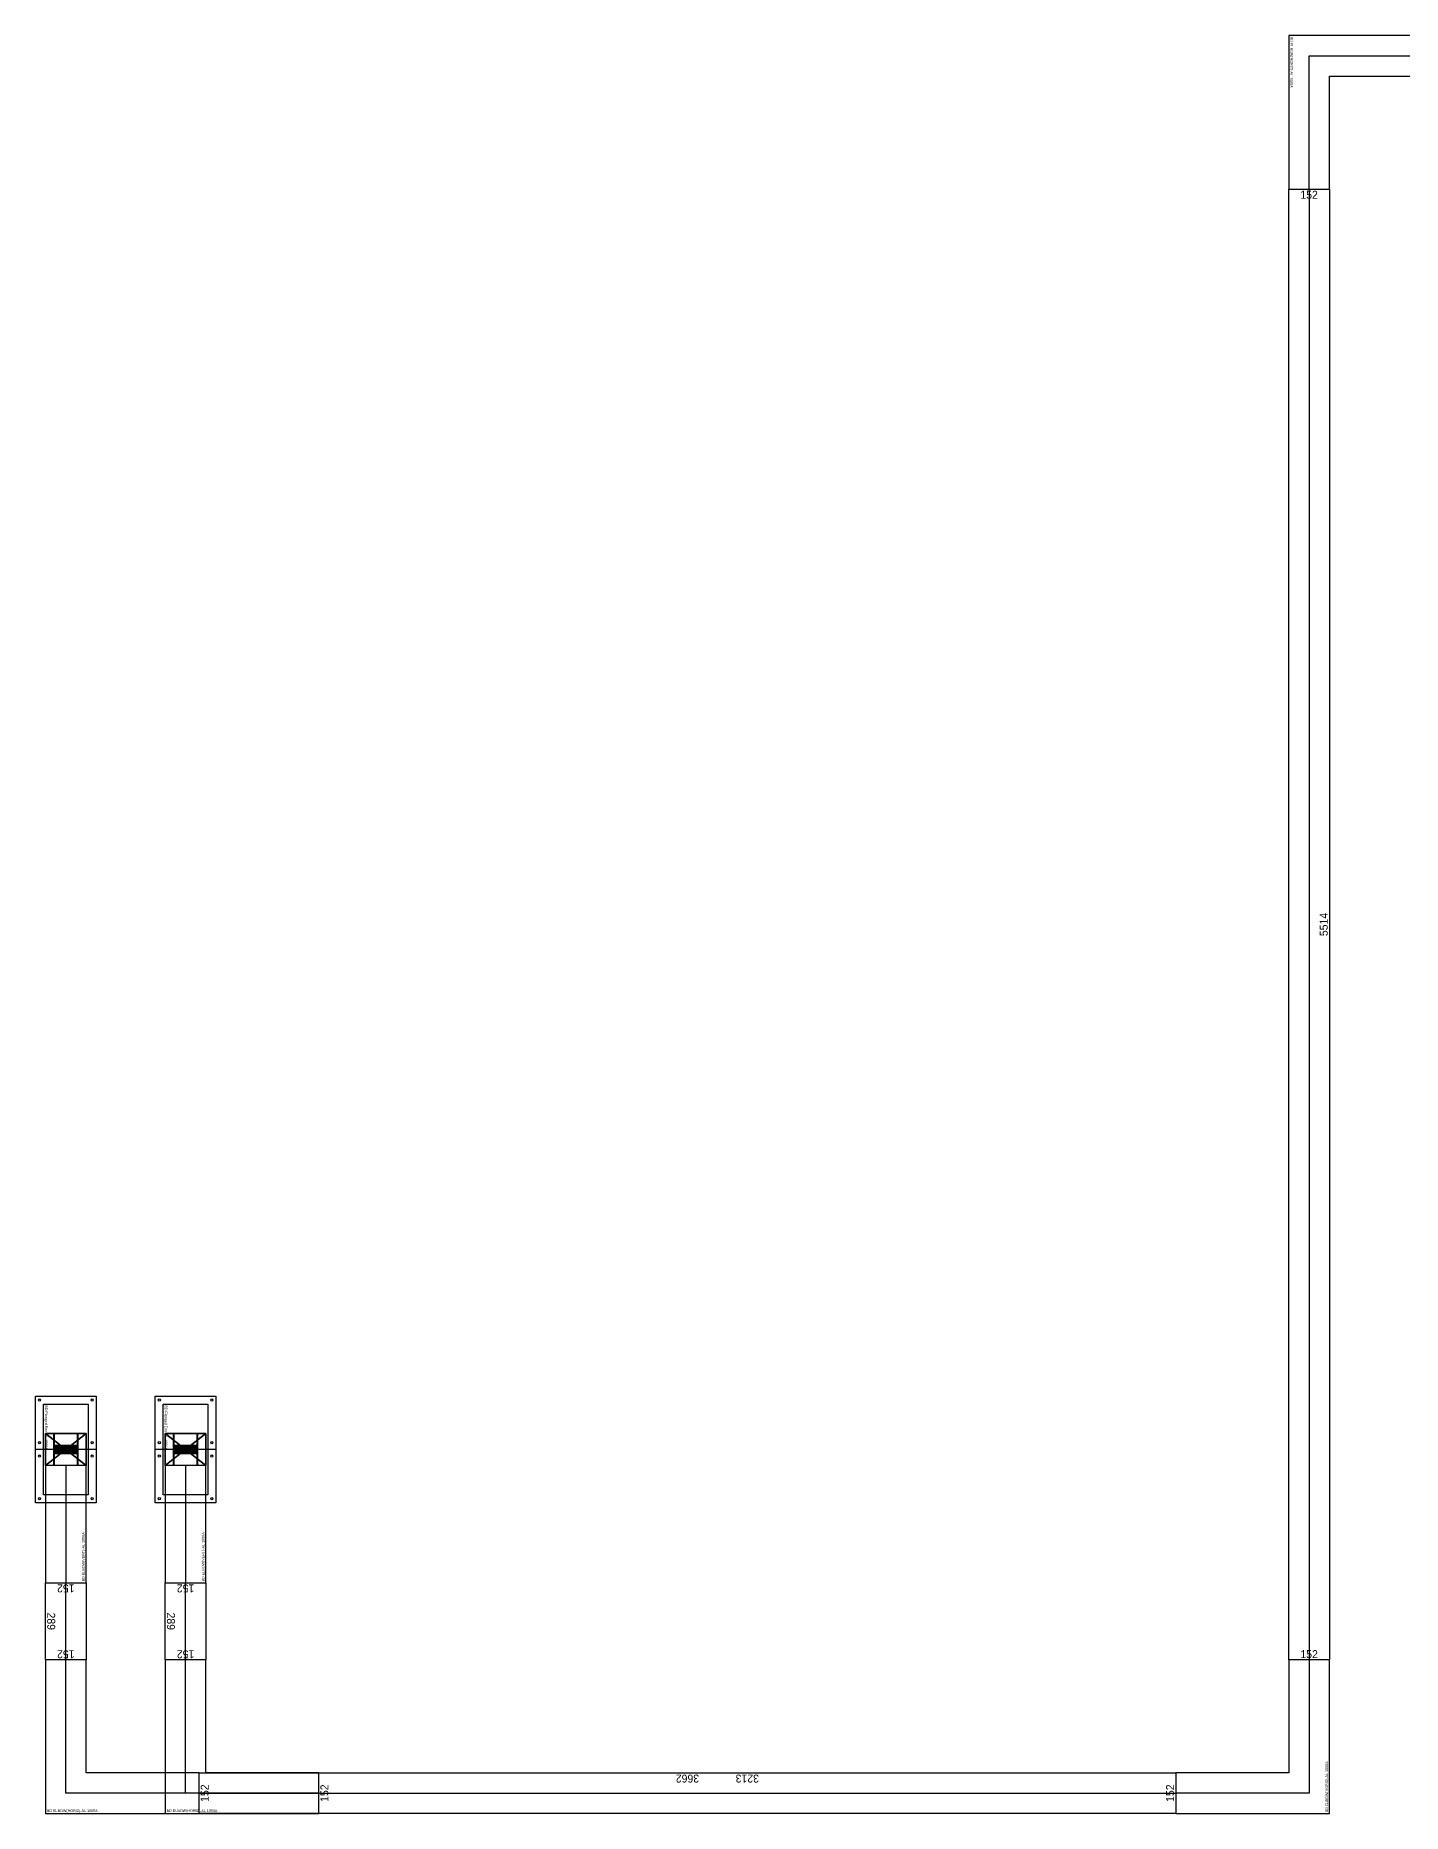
# Model space of a CAD drawing. Header units: millimetres. Extents: x 84228 to 374549, y -351975 to 847575.
# Drawn here: x 96278 to 101404, y 491940 to 498606 of the extents above; entities that cross this region are included whole.
import ezdxf
from ezdxf.enums import TextEntityAlignment as Align

# ---------------------------------------------------------------- set-up
doc = ezdxf.new("R2010")
doc.units = ezdxf.units.MM
doc.header["$LTSCALE"] = 150
doc.layers.get('Defpoints').update_dxf_attribs({"color": 150})
doc.layers.add('-----27 Bus Duct_HV_IT BACK UP A', color=7, linetype='Continuous')
doc.layers.add('-----27 Bus Duct_HV_IT BACK UP B', color=3, linetype='Continuous')
doc.styles.add('ELEC', font='Dotum.ttf')
doc.styles.get("Standard").update_dxf_attribs({"font": 'Dotum.ttf'})
doc.dimstyles.new('전기통신참고용-치수', dxfattribs={"dimscale": 15, "dimtxt": 2, "dimasz": 0, "dimexe": 0, "dimexo": 0, "dimgap": 0.4, "dimtad": 4, "dimdec": 0, "dimzin": 0, "dimdsep": 46, "dimtxsty": 'Standard', "dimblk": 'NONE', "dimcen": 0, "dimse1": 1, "dimse2": 1, "dimsd1": 1, "dimsd2": 1, "dimclrd": 8, "dimclre": 8, "dimclrt": 8, "dimadec": 0, "dimazin": 0, "dimtfac": 1, "dimtdec": 0, "dimtix": 1, "dimtmove": 2, "dimatfit": 0, "dimldrblk": 'NONE', "dimfxl": 2, "dimtolj": 1, "dimtzin": 0, "dimarcsym": 0})

# ---------------------------------------------------------------- blocks, each defined once
blk = doc.blocks.new('*D159')
at = {"layer": 'Defpoints', "color": 0, "transparency": 16777216}
for p in [(0, 1129), (152, 1129), (152, 1129)]:
    blk.add_point(p, dxfattribs=at)
at = {"color": 0, "transparency": 16777216, "insert": (76, 1108), "char_height": 30, "attachment_point": 5}
blk.add_mtext('\\A1;{\\C0;152}', dxfattribs=at)
blk = doc.blocks.new('_None')
blk = doc.blocks.new('*D160')
at = {"layer": 'Defpoints', "color": 0, "transparency": 16777216}
for p in [(152, 1129), (152, 1129), (152, 840)]:
    blk.add_point(p, dxfattribs=at)
at = {"color": 0, "transparency": 16777216, "insert": (131, 984.5), "char_height": 30, "attachment_point": 5, "rotation": 90}
blk.add_mtext('\\A1;{\\C0;289}', dxfattribs=at)
blk = doc.blocks.new('*D161')
at = {"layer": 'Defpoints', "color": 0, "transparency": 16777216}
for p in [(0, 840), (152, 840), (152, 840)]:
    blk.add_point(p, dxfattribs=at)
at = {"color": 0, "transparency": 16777216, "insert": (76, 861), "char_height": 30, "attachment_point": 5}
blk.add_mtext('\\A1;{\\C0;152}', dxfattribs=at)
blk = doc.blocks.new('*U67')
at = {"color": 1}
for p, q in [((340, 76), (220, -76)), ((220, 76), (340, -76))]:
    blk.add_line(p, q, dxfattribs=at)
at = {"color": 0}
blk.add_lwpolyline([(-220, -76), (220, -76), (220, 76), (-220, 76)], close=True, dxfattribs=at)
blk.add_lwpolyline([(220, -76), (340, -76), (340, 76), (220, 76)], dxfattribs=at)
at = {"color": 1}
for points in [[(220, -46, -0.4142136), (222, -44), (262.8, -44, 0.4142136), (263.8, -43), (263.8, 43, 0.4142136), (262.8, 44), (222, 44, -0.4142136), (220, 46), (220, 76, -0.4142136), (221, 75), (221, 46, 0.4142136), (222, 45), (338, 45, 0.4142136), (339, 46), (339, 75, -0.4142136), (340, 76), (340, 46, -0.4142136), (338, 44), (297.2, 44, 0.4142136), (296.2, 43), (296.2, -43, 0.4142136), (297.2, -44), (338, -44, -0.4142136), (340, -46), (340, -76, -0.4142136), (339, -75), (339, -46, 0.4142136), (338, -45), (222, -45, 0.4142136), (221, -46), (221, -75, -0.4142136), (220, -76), (220, -76), (220, -76), (220, -76)], [(264.8, -43), (264.8, 43, -0.4142136), (265.8, 44), (294.2, 44, -0.4142136), (295.2, 43), (295.2, -43, -0.4142136), (294.2, -44), (265.8, -44, -0.4142136)], [(265.8, -42), (265.8, 42, -0.4142136), (266.8, 43), (271.15, 43, -0.4142136), (272.15, 42), (272.15, -42, -0.4142136), (271.15, -43), (266.8, -43, -0.4142136)], [(273.15, -42), (273.15, 42, -0.4142136), (274.15, 43), (278.5, 43, -0.4142136), (279.5, 42), (279.5, -42, -0.4142136), (278.5, -43), (274.15, -43, -0.4142136)], [(280.5, -42), (280.5, 42, -0.4142136), (281.5, 43), (285.85, 43, -0.4142136), (286.85, 42), (286.85, -42, -0.4142136), (285.85, -43), (281.5, -43, -0.4142136)], [(287.85, -42), (287.85, 42, -0.4142136), (288.85, 43), (293.2, 43, -0.4142136), (294.2, 42), (294.2, -42, -0.4142136), (293.2, -43), (288.85, -43, -0.4142136)]]:
    blk.add_lwpolyline(points, format="xyb", close=True, dxfattribs=at)
blk.add_lwpolyline([(220, 0), (-220, 0)], dxfattribs=at)
at = {"color": 0, "style": 'ELEC'}
blk.add_text('BD ELBOW(VERT)-AL 1000A', height=10, dxfattribs=at).set_placement((-215, -66), align=Align.MIDDLE_LEFT)
blk = doc.blocks.new('*U68')
at = {"color": 0}
blk.add_lwpolyline([(-76, -76), (500, -76), (500, 76), (76, 76), (76, 500), (-76, 500)], close=True, dxfattribs=at)
at = {"color": 1}
blk.add_lwpolyline([(500, 0), (0, 0), (0, 500)], dxfattribs=at)
at = {"color": 0, "style": 'ELEC'}
blk.add_text('BD ELBOW(HORIZ)-AL 1000A', height=10, dxfattribs=at).set_placement((-71, -66), align=Align.MIDDLE_LEFT)
blk = doc.blocks.new('*D163')
at = {"layer": 'Defpoints', "color": 0, "transparency": 16777216}
for p in [(0, 1264), (152, 1264), (152, 1264)]:
    blk.add_point(p, dxfattribs=at)
at = {"color": 0, "transparency": 16777216, "insert": (76, 1243), "char_height": 30, "attachment_point": 5}
blk.add_mtext('\\A1;{\\C0;152}', dxfattribs=at)
blk = doc.blocks.new('*D164')
at = {"layer": 'Defpoints', "color": 0, "transparency": 16777216}
for p in [(152, 1264), (152, 1264), (152, -2398)]:
    blk.add_point(p, dxfattribs=at)
at = {"color": 0, "transparency": 16777216, "insert": (131, -567), "char_height": 30, "attachment_point": 5, "rotation": 90}
blk.add_mtext('\\A1;{\\C0;3662}', dxfattribs=at)
blk = doc.blocks.new('*D165')
at = {"layer": 'Defpoints', "color": 0, "transparency": 16777216}
for p in [(0, -2398), (152, -2398), (152, -2398)]:
    blk.add_point(p, dxfattribs=at)
at = {"color": 0, "transparency": 16777216, "insert": (76, -2377), "char_height": 30, "attachment_point": 5}
blk.add_mtext('\\A1;{\\C0;152}', dxfattribs=at)
blk = doc.blocks.new('*D365')
at = {"layer": 'Defpoints', "color": 0, "transparency": 16777216}
for p in [(0, 2703), (152, 2703), (152, 2703)]:
    blk.add_point(p, dxfattribs=at)
at = {"color": 0, "transparency": 16777216, "insert": (76, 2682), "char_height": 30, "attachment_point": 5}
blk.add_mtext('\\A1;{\\C0;152}', dxfattribs=at)
blk = doc.blocks.new('*D366')
at = {"layer": 'Defpoints', "color": 0, "transparency": 16777216}
for p in [(152, 2703), (152, 2703), (152, -2811)]:
    blk.add_point(p, dxfattribs=at)
at = {"color": 0, "transparency": 16777216, "insert": (131, -54), "char_height": 30, "attachment_point": 5, "rotation": 90}
blk.add_mtext('\\A1;{\\C0;5514}', dxfattribs=at)
blk = doc.blocks.new('*D367')
at = {"layer": 'Defpoints', "color": 0, "transparency": 16777216}
for p in [(0, -2811), (152, -2811), (152, -2811)]:
    blk.add_point(p, dxfattribs=at)
at = {"color": 0, "transparency": 16777216, "insert": (76, -2790), "char_height": 30, "attachment_point": 5}
blk.add_mtext('\\A1;{\\C0;152}', dxfattribs=at)
blk = doc.blocks.new('*U66')
at = {"color": 1}
for p, q in [((60, 76), (-60, -76)), ((-60, 76), (60, -76))]:
    blk.add_line(p, q, dxfattribs=at)
at = {"color": 0}
blk.add_line((0, 113.5), (0, -113.5), dxfattribs=at)
for points in [[(200, -113.5), (-200, -113.5), (-200, 113.5), (200, 113.5)], [(170, -83.5), (-170, -83.5), (-170, 83.5), (170, 83.5)]]:
    blk.add_lwpolyline(points, close=True, dxfattribs=at)
at = {"color": 1}
blk.add_lwpolyline([(60, -76), (-60, -76), (-60, 76), (60, 76)], close=True, dxfattribs=at)
for points in [[(-60, -46, -0.4142136), (-58, -44), (-17.2, -44, 0.4142136), (-16.2, -43), (-16.2, 43, 0.4142136), (-17.2, 44), (-58, 44, -0.4142136), (-60, 46), (-60, 76, -0.4142136), (-59, 75), (-59, 46, 0.4142136), (-58, 45), (58, 45, 0.4142136), (59, 46), (59, 75, -0.4142136), (60, 76), (60, 46, -0.4142136), (58, 44), (17.2, 44, 0.4142136), (16.2, 43), (16.2, -43, 0.4142136), (17.2, -44), (58, -44, -0.4142136), (60, -46), (60, -76, -0.4142136), (59, -75), (59, -46, 0.4142136), (58, -45), (-58, -45, 0.4142136), (-59, -46), (-59, -75, -0.4142136), (-60, -76), (-60, -76), (-60, -76), (-60, -76)], [(-15.2, -43), (-15.2, 43, -0.4142136), (-14.2, 44), (14.2, 44, -0.4142136), (15.2, 43), (15.2, -43, -0.4142136), (14.2, -44), (-14.2, -44, -0.4142136)], [(-14.2, -42), (-14.2, 42, -0.4142136), (-13.2, 43), (-8.85, 43, -0.4142136), (-7.85, 42), (-7.85, -42, -0.4142136), (-8.85, -43), (-13.2, -43, -0.4142136)], [(-6.85, -42), (-6.85, 42, -0.4142136), (-5.85, 43), (-1.5, 43, -0.4142136), (-0.5, 42), (-0.5, -42, -0.4142136), (-1.5, -43), (-5.85, -43, -0.4142136)], [(0.5, -42), (0.5, 42, -0.4142136), (1.5, 43), (5.85, 43, -0.4142136), (6.85, 42), (6.85, -42, -0.4142136), (5.85, -43), (1.5, -43, -0.4142136)], [(7.85, -42), (7.85, 42, -0.4142136), (8.85, 43), (13.2, 43, -0.4142136), (14.2, 42), (14.2, -42, -0.4142136), (13.2, -43), (8.85, -43, -0.4142136)]]:
    blk.add_lwpolyline(points, format="xyb", close=True, dxfattribs=at)
at = {"color": 0}
for centre in [(-185, 98.5), (-25, 98.5), (25, 98.5), (185, 98.5), (-185, -98.5), (-25, -98.5), (25, -98.5), (185, -98.5)]:
    blk.add_circle(centre, 4, dxfattribs=at)
at = {"color": 0, "style": 'ELEC'}
blk.add_text('BD Flanged End-AL 1000A', height=10, dxfattribs=at).set_placement((-165, -73.5), align=Align.MIDDLE_LEFT)
blk = doc.blocks.new('*D263')
at = {"layer": 'Defpoints', "color": 0, "transparency": 16777216}
for p in [(0, 1129), (152, 1129), (152, 1129)]:
    blk.add_point(p, dxfattribs=at)
at = {"color": 0, "transparency": 16777216, "insert": (76, 1108), "char_height": 30, "attachment_point": 5}
blk.add_mtext('\\A1;{\\C0;152}', dxfattribs=at)
blk = doc.blocks.new('*D264')
at = {"layer": 'Defpoints', "color": 0, "transparency": 16777216}
for p in [(152, 1129), (152, 1129), (152, 840)]:
    blk.add_point(p, dxfattribs=at)
at = {"color": 0, "transparency": 16777216, "insert": (131, 984.5), "char_height": 30, "attachment_point": 5, "rotation": 90}
blk.add_mtext('\\A1;{\\C0;289}', dxfattribs=at)
blk = doc.blocks.new('*D265')
at = {"layer": 'Defpoints', "color": 0, "transparency": 16777216}
for p in [(0, 840), (152, 840), (152, 840)]:
    blk.add_point(p, dxfattribs=at)
at = {"color": 0, "transparency": 16777216, "insert": (76, 861), "char_height": 30, "attachment_point": 5}
blk.add_mtext('\\A1;{\\C0;152}', dxfattribs=at)
blk = doc.blocks.new('*D126')
at = {"layer": 'Defpoints', "color": 0, "transparency": 16777216}
for p in [(0, 1264), (152, 1264), (152, 1264)]:
    blk.add_point(p, dxfattribs=at)
at = {"color": 0, "transparency": 16777216, "insert": (76, 1243), "char_height": 30, "attachment_point": 5}
blk.add_mtext('\\A1;{\\C0;152}', dxfattribs=at)
blk = doc.blocks.new('*D127')
at = {"layer": 'Defpoints', "color": 0, "transparency": 16777216}
for p in [(152, 1264), (152, 1264), (152, -1949)]:
    blk.add_point(p, dxfattribs=at)
at = {"color": 0, "transparency": 16777216, "insert": (131, -342.5), "char_height": 30, "attachment_point": 5, "rotation": 90}
blk.add_mtext('\\A1;{\\C0;3213}', dxfattribs=at)
blk = doc.blocks.new('*D128')
at = {"layer": 'Defpoints', "color": 0, "transparency": 16777216}
for p in [(0, -1949), (152, -1949), (152, -1949)]:
    blk.add_point(p, dxfattribs=at)
at = {"color": 0, "transparency": 16777216, "insert": (76, -1928), "char_height": 30, "attachment_point": 5}
blk.add_mtext('\\A1;{\\C0;152}', dxfattribs=at)
blk = doc.blocks.new('*D167')
at = {"layer": 'Defpoints', "color": 0, "transparency": 16777216}
for p in [(0, 2703), (152, 2703), (152, 2703)]:
    blk.add_point(p, dxfattribs=at)
at = {"color": 0, "transparency": 16777216, "insert": (76, 2682), "char_height": 30, "attachment_point": 5}
blk.add_mtext('\\A1;{\\C0;152}', dxfattribs=at)
blk = doc.blocks.new('*D168')
at = {"layer": 'Defpoints', "color": 0, "transparency": 16777216}
for p in [(152, 2703), (152, 2703), (152, -2811)]:
    blk.add_point(p, dxfattribs=at)
at = {"color": 0, "transparency": 16777216, "insert": (131, -54), "char_height": 30, "attachment_point": 5, "rotation": 90}
blk.add_mtext('\\A1;{\\C0;5514}', dxfattribs=at)
blk = doc.blocks.new('*D169')
at = {"layer": 'Defpoints', "color": 0, "transparency": 16777216}
for p in [(0, -2811), (152, -2811), (152, -2811)]:
    blk.add_point(p, dxfattribs=at)
at = {"color": 0, "transparency": 16777216, "insert": (76, -2790), "char_height": 30, "attachment_point": 5}
blk.add_mtext('\\A1;{\\C0;152}', dxfattribs=at)
blk = doc.blocks.new('*U158')
at = {"color": 1}
blk.add_line((76, 1129), (76, 840), dxfattribs=at)
at = {"color": 0}
blk.add_lwpolyline([(152, 840), (0, 840), (0, 1129), (152, 1129)], close=True, dxfattribs=at)
for base, p1, p2, override, picture, middle in [((152, 1129), (0, 1129), (152, 1129), {"dimtxsty": 'Standard', "dimclrd": 0, "dimclre": 0, "dimclrt": 0}, '*D159', (76, 1108)), ((152, 840), (0, 840), (152, 840), {"dimtad": 1, "dimtxsty": 'Standard', "dimclrd": 0, "dimclre": 0, "dimclrt": 0}, '*D161', (76, 861))]:
    dim = blk.add_linear_dim(base=base, p1=p1, p2=p2, text='{\\C0;<>}', dimstyle='전기통신참고용-치수', override=override, dxfattribs=at)
    dim.commit()
    dim.dimension.update_dxf_attribs({"geometry": picture, "text_midpoint": middle})
dim = blk.add_linear_dim(base=(152, 1129), p1=(152, 840), p2=(152, 1129), angle=90, text='{\\C0;<>}', dimstyle='전기통신참고용-치수', override={"dimtad": 1, "dimtxsty": 'Standard', "dimclrd": 0, "dimclre": 0, "dimclrt": 0}, dxfattribs=at)
dim.commit()
dim.dimension.update_dxf_attribs({"geometry": '*D160', "text_midpoint": (131, 984.5)})
blk = doc.blocks.new('*U162')
at = {"color": 1}
blk.add_line((76, 1264), (76, -2398), dxfattribs=at)
at = {"color": 0}
blk.add_lwpolyline([(152, -2398), (0, -2398), (0, 1264), (152, 1264)], close=True, dxfattribs=at)
for base, p1, p2, override, picture, middle in [((152, 1264), (0, 1264), (152, 1264), {"dimtxsty": 'Standard', "dimclrd": 0, "dimclre": 0, "dimclrt": 0}, '*D163', (76, 1243)), ((152, -2398), (0, -2398), (152, -2398), {"dimtad": 1, "dimtxsty": 'Standard', "dimclrd": 0, "dimclre": 0, "dimclrt": 0}, '*D165', (76, -2377))]:
    dim = blk.add_linear_dim(base=base, p1=p1, p2=p2, text='{\\C0;<>}', dimstyle='전기통신참고용-치수', override=override, dxfattribs=at)
    dim.commit()
    dim.dimension.update_dxf_attribs({"geometry": picture, "text_midpoint": middle})
dim = blk.add_linear_dim(base=(152, 1264), p1=(152, -2398), p2=(152, 1264), angle=90, text='{\\C0;<>}', dimstyle='전기통신참고용-치수', override={"dimtad": 1, "dimtxsty": 'Standard', "dimclrd": 0, "dimclre": 0, "dimclrt": 0}, dxfattribs=at)
dim.commit()
dim.dimension.update_dxf_attribs({"geometry": '*D164', "text_midpoint": (131, -567)})
blk = doc.blocks.new('*U364')
at = {"color": 1}
blk.add_line((76, 2703), (76, -2811), dxfattribs=at)
at = {"color": 0}
blk.add_lwpolyline([(152, -2811), (0, -2811), (0, 2703), (152, 2703)], close=True, dxfattribs=at)
for base, p1, p2, override, picture, middle in [((152, 2703), (0, 2703), (152, 2703), {"dimtxsty": 'Standard', "dimclrd": 0, "dimclre": 0, "dimclrt": 0}, '*D365', (76, 2682)), ((152, -2811), (0, -2811), (152, -2811), {"dimtad": 1, "dimtxsty": 'Standard', "dimclrd": 0, "dimclre": 0, "dimclrt": 0}, '*D367', (76, -2790))]:
    dim = blk.add_linear_dim(base=base, p1=p1, p2=p2, text='{\\C0;<>}', dimstyle='전기통신참고용-치수', override=override, dxfattribs=at)
    dim.commit()
    dim.dimension.update_dxf_attribs({"geometry": picture, "text_midpoint": middle})
dim = blk.add_linear_dim(base=(152, 2703), p1=(152, -2811), p2=(152, 2703), angle=90, text='{\\C0;<>}', dimstyle='전기통신참고용-치수', override={"dimtad": 1, "dimtxsty": 'Standard', "dimclrd": 0, "dimclre": 0, "dimclrt": 0}, dxfattribs=at)
dim.commit()
dim.dimension.update_dxf_attribs({"geometry": '*D366', "text_midpoint": (131, -54)})
blk = doc.blocks.new('*U262')
at = {"color": 1}
blk.add_line((76, 1129), (76, 840), dxfattribs=at)
at = {"color": 0}
blk.add_lwpolyline([(152, 840), (0, 840), (0, 1129), (152, 1129)], close=True, dxfattribs=at)
for base, p1, p2, override, picture, middle in [((152, 1129), (0, 1129), (152, 1129), {"dimtxsty": 'Standard', "dimclrd": 0, "dimclre": 0, "dimclrt": 0}, '*D263', (76, 1108)), ((152, 840), (0, 840), (152, 840), {"dimtad": 1, "dimtxsty": 'Standard', "dimclrd": 0, "dimclre": 0, "dimclrt": 0}, '*D265', (76, 861))]:
    dim = blk.add_linear_dim(base=base, p1=p1, p2=p2, text='{\\C0;<>}', dimstyle='전기통신참고용-치수', override=override, dxfattribs=at)
    dim.commit()
    dim.dimension.update_dxf_attribs({"geometry": picture, "text_midpoint": middle})
dim = blk.add_linear_dim(base=(152, 1129), p1=(152, 840), p2=(152, 1129), angle=90, text='{\\C0;<>}', dimstyle='전기통신참고용-치수', override={"dimtad": 1, "dimtxsty": 'Standard', "dimclrd": 0, "dimclre": 0, "dimclrt": 0}, dxfattribs=at)
dim.commit()
dim.dimension.update_dxf_attribs({"geometry": '*D264', "text_midpoint": (131, 984.5)})
blk = doc.blocks.new('*U125')
at = {"color": 1}
blk.add_line((76, 1264), (76, -1949), dxfattribs=at)
at = {"color": 0}
blk.add_lwpolyline([(152, -1949), (0, -1949), (0, 1264), (152, 1264)], close=True, dxfattribs=at)
for base, p1, p2, override, picture, middle in [((152, 1264), (0, 1264), (152, 1264), {"dimtxsty": 'Standard', "dimclrd": 0, "dimclre": 0, "dimclrt": 0}, '*D126', (76, 1243)), ((152, -1949), (0, -1949), (152, -1949), {"dimtad": 1, "dimtxsty": 'Standard', "dimclrd": 0, "dimclre": 0, "dimclrt": 0}, '*D128', (76, -1928))]:
    dim = blk.add_linear_dim(base=base, p1=p1, p2=p2, text='{\\C0;<>}', dimstyle='전기통신참고용-치수', override=override, dxfattribs=at)
    dim.commit()
    dim.dimension.update_dxf_attribs({"geometry": picture, "text_midpoint": middle})
dim = blk.add_linear_dim(base=(152, 1264), p1=(152, -1949), p2=(152, 1264), angle=90, text='{\\C0;<>}', dimstyle='전기통신참고용-치수', override={"dimtad": 1, "dimtxsty": 'Standard', "dimclrd": 0, "dimclre": 0, "dimclrt": 0}, dxfattribs=at)
dim.commit()
dim.dimension.update_dxf_attribs({"geometry": '*D127', "text_midpoint": (131, -342.5)})
blk = doc.blocks.new('*U166')
at = {"color": 1}
blk.add_line((76, 2703), (76, -2811), dxfattribs=at)
at = {"color": 0}
blk.add_lwpolyline([(152, -2811), (0, -2811), (0, 2703), (152, 2703)], close=True, dxfattribs=at)
for base, p1, p2, override, picture, middle in [((152, 2703), (0, 2703), (152, 2703), {"dimtxsty": 'Standard', "dimclrd": 0, "dimclre": 0, "dimclrt": 0}, '*D167', (76, 2682)), ((152, -2811), (0, -2811), (152, -2811), {"dimtad": 1, "dimtxsty": 'Standard', "dimclrd": 0, "dimclre": 0, "dimclrt": 0}, '*D169', (76, -2790))]:
    dim = blk.add_linear_dim(base=base, p1=p1, p2=p2, text='{\\C0;<>}', dimstyle='전기통신참고용-치수', override=override, dxfattribs=at)
    dim.commit()
    dim.dimension.update_dxf_attribs({"geometry": picture, "text_midpoint": middle})
dim = blk.add_linear_dim(base=(152, 2703), p1=(152, -2811), p2=(152, 2703), angle=90, text='{\\C0;<>}', dimstyle='전기통신참고용-치수', override={"dimtad": 1, "dimtxsty": 'Standard', "dimclrd": 0, "dimclre": 0, "dimclrt": 0}, dxfattribs=at)
dim.commit()
dim.dimension.update_dxf_attribs({"geometry": '*D168', "text_midpoint": (131, -54)})

msp = doc.modelspace()

# ---------------------------------------------------------------- block references
at = {"layer": '-----27 Bus Duct_HV_IT BACK UP A'}
for name, p, rotation in [('*U68', (101053.6, 498530), 270), ('*U66', (96391.6, 493305), 270), ('*U67', (96391.6, 493025), 89.99999999999997), ('*U158', (96467.6, 493645), 180), ('*U68', (101053.6, 492016), 90), ('*U162', (98155.6, 491940), 89.99999999999997)]:
    msp.add_blockref(name, p, dxfattribs=dict(at, rotation=rotation))
for name, p in [('*U364', (100977.6, 495327)), ('*U68', (96391.6, 492016))]:
    msp.add_blockref(name, p, dxfattribs=at)
at = {"layer": '-----27 Bus Duct_HV_IT BACK UP B'}
for name, p, rotation in [('*U68', (101053.6, 498530), 270), ('*U66', (96840.6, 493305), 270), ('*U67', (96840.6, 493025), 89.99999999999997), ('*U262', (96916.6, 493645), 180), ('*U68', (101053.6, 492016), 90), ('*U125', (98604.6, 491940), 89.99999999999997)]:
    msp.add_blockref(name, p, dxfattribs=dict(at, rotation=rotation))
for name, p in [('*U166', (100977.6, 495327)), ('*U68', (96840.6, 492016))]:
    msp.add_blockref(name, p, dxfattribs=at)

doc.saveas('drawing.dxf')
